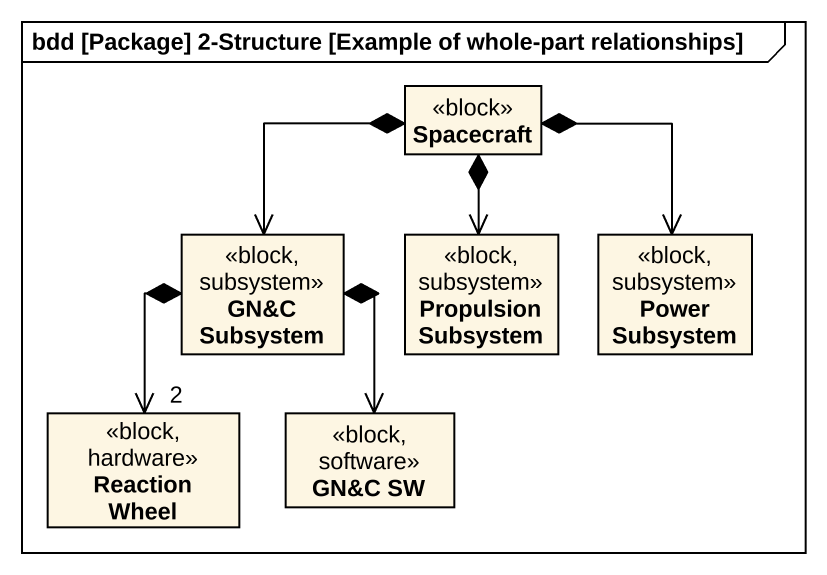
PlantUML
@startuml
mainframe bdd [Package] 2-Structure [Example of whole-part relationships]
hide circle
hide empty members
class Spacecraft <<block>>
class "GN&C Subsystem" as GN_C_Subsystem <<block, subsystem>>
class "Propulsion Subsystem" as Propulsion_Subsystem <<block, subsystem>>
class "Power Subsystem" as Power_Subsystem <<block, subsystem>>
class "Reaction Wheel" as Reaction_Wheel <<block, hardware>>
class "GN&C SW" as GN_C_SW <<block, software>>
Spacecraft *--> GN_C_Subsystem
Spacecraft *--> Propulsion_Subsystem
Spacecraft *--> Power_Subsystem
GN_C_Subsystem *--> "2" Reaction_Wheel
GN_C_Subsystem *--> GN_C_SW
@enduml
